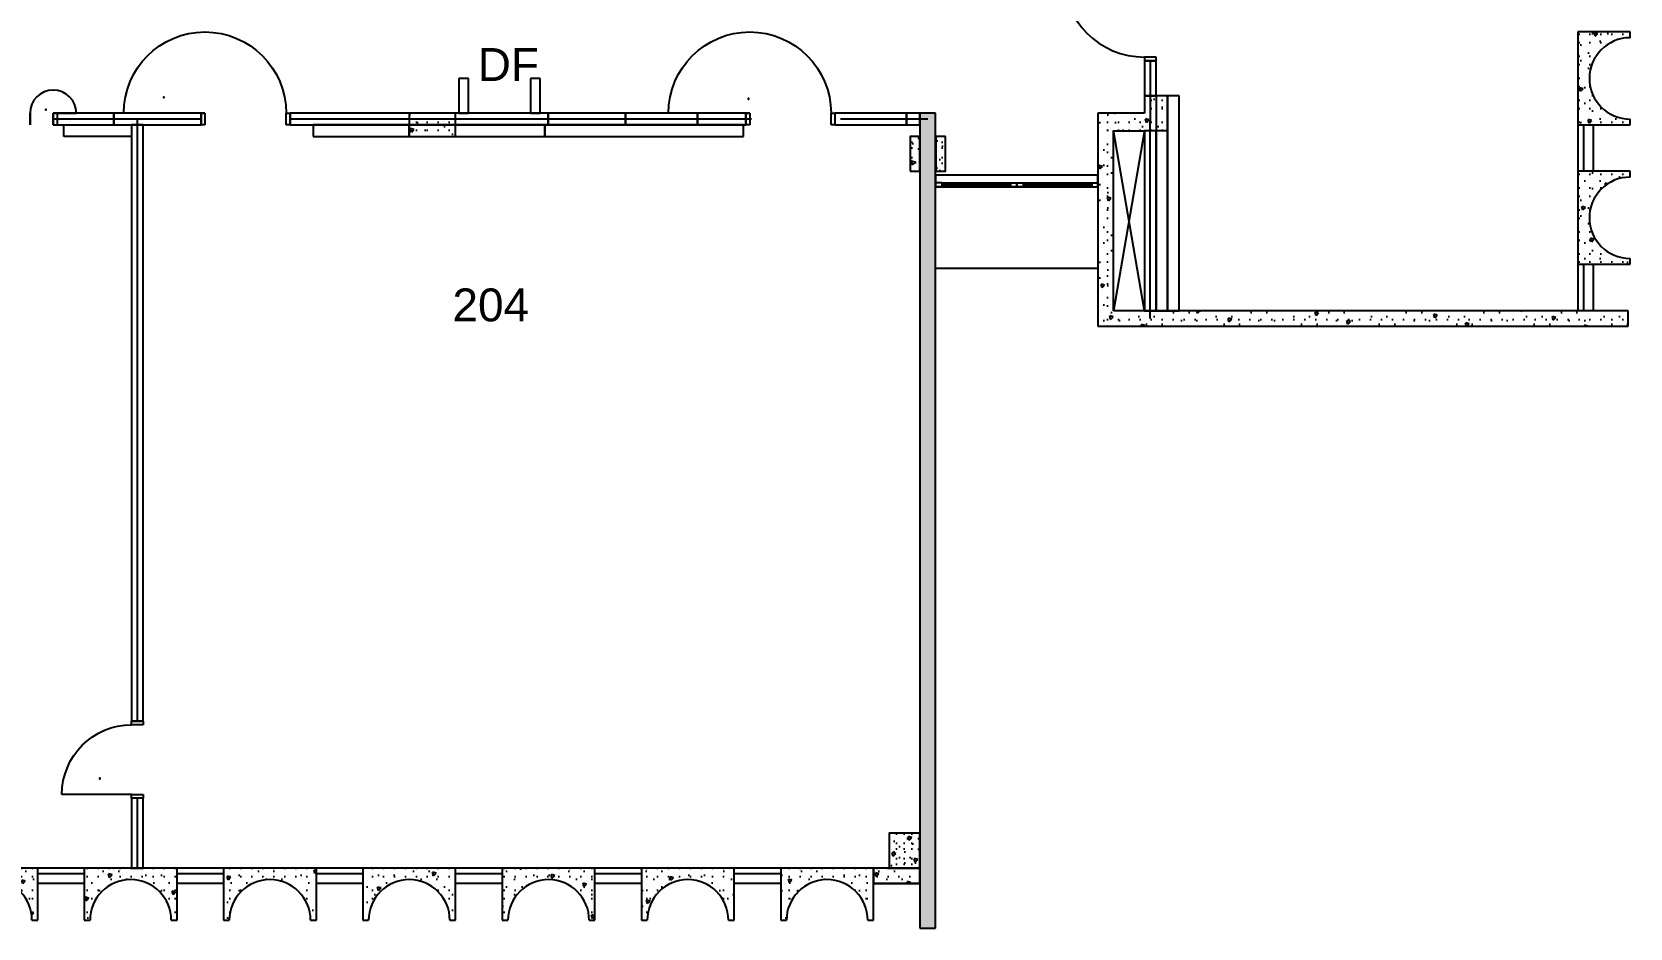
# Model space of a CAD drawing. Header units: inches. Extents: x -627 to 1777, y -408 to 1369.
# Drawn here: x 703 to 1529, y -408 to 55 of the extents above; entities that cross this region are included whole.
import ezdxf
from ezdxf.enums import TextEntityAlignment as Align

# ---------------------------------------------------------------- set-up
doc = ezdxf.new("R2010")
doc.units = ezdxf.units.IN
doc.header["$MEASUREMENT"] = 0
for name, color, linetype in [('A-DOOR', 4, 'Continuous'), ('A-FILL-PATT', 1, 'Continuous'), ('A-GLAZ', 3, 'Continuous'), ('A-PFLR-NOTE', 3, 'Continuous'), ('A-WALL', 5, 'Continuous'), ('A-WALL-JAMB', 6, 'Continuous'), ('ArchiCAD', 7, 'Continuous'), ('S-COLS', 6, 'Continuous'), ('Window-Door Markers', 7, 'Continuous')]:
    doc.layers.add(name, color=color, linetype=linetype)
doc.layers.get('Window-Door Markers').off()
doc.styles.add('Arial', font='arial.ttf')
doc.styles.add('GENERATED_STYLE_9', font='cour.ttf')
doc.linetypes.add('1 HR RATED', pattern='A,0,[2,BI-21.Shx,S=0.091429,R=0,X=0,Y=0],-14.4,0', length=14.4)
doc.linetypes.add('2 HR RATED', pattern='A,0,[1,BI-21.Shx,S=0.091429,R=0,X=0,Y=0],-14.4,0', length=14.4)
pattern_1 = [(45, (0, 0), (-20.8303, 20.8303), [1.84252, -15.16535]), (45, (-4.402, 16.428), (-20.8303, 20.8303), [1.84252, -15.16535]), (105, (0, 0), (28.45473, 7.6244), [1.84252, -15.16535]), (105, (12.026, 12.026), (28.45473, 7.6244), [1.84252, -15.16535]), (165, (1.303, 1.303), (7.6244, 28.45473), [1.84252, -15.16535]), (165, (13.33, 13.33), (7.6244, 28.45473), [1.84252, -15.16535]), (45, (-2.0044, 2.0044), (-4.008794, 4.008794), [0, -5.669291, 0, -8.503937]), (90, (-3e-16, 4.009), (-5.669291, 0), [0, -4.251969, 0, -7.086614])]
pattern_2 = [(45, (0, 0), (-14.4655, 14.4655), [1.9685, -9.84252]), (45, (-3.057, 11.409), (-14.4655, 14.4655), [1.9685, -9.84252]), (105, (0, 0), (19.76023, 5.29474), [1.9685, -9.84252]), (105, (8.352, 8.352), (19.76023, 5.29474), [1.9685, -9.84252]), (165, (1.392, 1.392), (5.29474, 19.76023), [1.9685, -9.84252]), (165, (9.744, 9.744), (5.29474, 19.76023), [1.9685, -9.84252]), (45, (-1.392, 1.392), (-2.783885, 2.783885), [0, -3.937008, 0, -5.905512]), (90, (-3e-16, 2.784), (-3.937008, 0), [0, -2.952756, 0, -4.92126])]

# ---------------------------------------------------------------- blocks, each defined once
blk = doc.blocks.new('D1 Metal_208')
at = {"color": 0, "linetype": 'ByBlock'}
for p, q in [((-6, 0), (-6, -6)), ((-6, -6), (-6, 0)), ((6, 0), (6, -6)), ((6, -6), (6, 0)), ((6, 0), (18, 0))]:
    blk.add_line(p, q, dxfattribs=at)
blk.add_arc((6, 0), 12, 0, 180, dxfattribs=at)
blk = doc.blocks.new('Door Marker_NCS_387')
at = {"layer": 'ArchiCAD', "color": 0, "linetype": 'Continuous'}
for start, end in [(0, 180), (180, 0)]:
    blk.add_arc((2.13, 1.83), 0.189, start, end, dxfattribs=at)
blk = doc.blocks.new('D1 Metal_378')
at = {"color": 0, "linetype": 'ByBlock'}
for p, q in [((-21, 0), (-22.97, 0)), ((-22.97, 0), (-22.97, -6)), ((-21, -6), (-21, 0)), ((22.97, 0), (21, 0)), ((21, 0), (21, -6)), ((21, 0), (63, 0)), ((22.97, -6), (22.97, 0)), ((-22.97, -6), (-21, -6)), ((21, -6), (22.97, -6))]:
    blk.add_line(p, q, dxfattribs=at)
blk.add_arc((21, 0), 42, 0, 180, dxfattribs=at)
blk = doc.blocks.new('Door Marker_NCS_1063')
at = {"layer": 'ArchiCAD', "color": 0, "linetype": 'Continuous'}
for start, end in [(0, 180), (180, 0)]:
    blk.add_arc((-21.66, 7.43), 0.189, start, end, dxfattribs=at)
at = {"layer": 'ArchiCAD', "color": 0, "style": 'GENERATED_STYLE_9'}
blk.add_attdef('', text='', height=0.18, dxfattribs=at).set_placement((0, 0), align=Align.TOP_LEFT)
blk = doc.blocks.new('D1 Metal_182')
at = {"color": 0, "linetype": 'ByBlock'}
for p, q in [((18, 0), (18, 36)), ((-18, 0), (-19.97, 0)), ((-19.97, 0), (-19.97, -6)), ((-18, -6), (-18, 0)), ((19.97, 0), (18, 0)), ((18, 0), (18, -6)), ((19.97, -6), (19.97, 0)), ((-19.97, -6), (-18, -6)), ((18, -6), (19.97, -6))]:
    blk.add_line(p, q, dxfattribs=at)
blk.add_arc((18, 0), 36, 90, 180, dxfattribs=at)
blk = doc.blocks.new('Door Marker_NCS_371')
at = {"layer": 'ArchiCAD', "color": 0, "linetype": 'Continuous'}
for start, end in [(0, 180), (180, 0)]:
    blk.add_arc((9.77, -22.41), 0.189, start, end, dxfattribs=at)
at = {"layer": 'ArchiCAD', "color": 0, "style": 'GENERATED_STYLE_9'}
blk.add_attdef('', text='', height=0.18, dxfattribs=at).set_placement((0, 0), align=Align.TOP_LEFT)
blk = doc.blocks.new('D1 Metal_312')
at = {"color": 0, "linetype": 'ByBlock'}
for p, q in [((-21, 0), (-22.97, 0)), ((-22.97, 0), (-22.97, -6)), ((-21, -6), (-21, 0)), ((22.97, 0), (21, 0)), ((21, 0), (21, -6)), ((21, 0), (63, 0)), ((22.97, -6), (22.97, 0)), ((-22.97, -6), (-21, -6)), ((21, -6), (22.97, -6))]:
    blk.add_line(p, q, dxfattribs=at)
blk.add_arc((21, 0), 42, 0, 180, dxfattribs=at)
blk = doc.blocks.new('Door Marker_NCS_295')
at = {"layer": 'ArchiCAD', "color": 0, "linetype": 'Continuous'}
for start, end in [(0, 180), (180, 0)]:
    blk.add_arc((42.26, -14.21), 0.189, start, end, dxfattribs=at)
at = {"layer": 'ArchiCAD', "color": 0, "style": 'GENERATED_STYLE_9'}
blk.add_attdef('', text='', height=0.18, dxfattribs=at).set_placement((0, 0), align=Align.TOP_LEFT)
blk = doc.blocks.new('D1 Metal_315')
at = {"color": 0, "linetype": 'ByBlock'}
for p, q in [((-21, 0), (-22.97, 0)), ((-22.97, 0), (-22.97, -6)), ((-21, -6), (-21, 0)), ((22.97, 0), (21, 0)), ((21, 0), (21, -6)), ((21, 0), (63, 0)), ((22.97, -6), (22.97, 0)), ((-22.97, -6), (-21, -6)), ((21, -6), (22.97, -6))]:
    blk.add_line(p, q, dxfattribs=at)
blk.add_arc((21, 0), 42, 0, 180, dxfattribs=at)

msp = doc.modelspace()

# ---------------------------------------------------------------- hatches: boundary and pattern name
at = {"layer": 'A-FILL-PATT'}
h = msp.add_hatch(dxfattribs=at)
h.set_pattern_fill('LIGHTWEIGHT_CONCRETE', color=256, style=0, pattern_type=2)
h.set_pattern_definition(pattern_1)
h.paths.add_polyline_path([(1501.75, 6.84), (1528.75, 6.84), (1528.75, 9.84, -1), (1528.75, 51.84), (1528.75, 54.84), (1501.75, 54.84)], flags=0)
h = msp.add_hatch(dxfattribs=at)
h.set_pattern_fill('LIGHTWEIGHT_CONCRETE', color=256, style=0, pattern_type=2)
h.set_pattern_definition(pattern_1)
h.paths.add_polyline_path([(1277.75, 21.88), (1277.75, 3.88), (1289.75, 3.88), (1289.75, 21.88)], flags=0)
h = msp.add_hatch(dxfattribs=at)
h.set_pattern_fill('LIGHTWEIGHT_CONCRETE', color=256, style=0, pattern_type=2)
h.set_pattern_definition(pattern_1)
h.paths.add_polyline_path([(897.75, 0.84), (921.75, 0.84), (921.75, 12.84), (897.75, 12.84)], flags=0)
h = msp.add_hatch(dxfattribs=at)
h.set_pattern_fill('LIGHTWEIGHT_CONCRETE', color=256, style=0, pattern_type=2)
h.set_pattern_definition(pattern_1)
h.paths.add_polyline_path([(1161.75, 12.84), (1161.75, -408.16), (1169.75, -408.16), (1169.75, 12.84)], flags=0)
h = msp.add_hatch(dxfattribs=at)
h.set_pattern_fill('LIGHTWEIGHT_CONCRETE', color=256, style=0, pattern_type=2)
h.set_pattern_definition(pattern_1)
h.paths.add_polyline_path([(1277.75, 12.84), (1253.75, 12.84), (1261.75, 3.84), (1277.75, 3.84)], flags=0)
h = msp.add_hatch(dxfattribs=at)
h.set_pattern_fill('LIGHTWEIGHT_CONCRETE', color=256, style=0, pattern_type=2)
h.set_pattern_definition(pattern_1)
h.paths.add_polyline_path([(1253.75, 12.84), (1253.75, -97.16), (1261.75, -89.16), (1261.75, 3.84)], flags=0)
h = msp.add_hatch(dxfattribs=at)
h.set_pattern_fill('STRUCTURAL_CONCRETE', color=256, style=0, pattern_type=2)
h.set_pattern_definition(pattern_2)
h.paths.add_polyline_path([(1156.75, -17.12), (1161.75, -17.12), (1161.75, 0.88), (1156.75, 0.88)], flags=0)
h = msp.add_hatch(dxfattribs=at)
h.set_pattern_fill('STRUCTURAL_CONCRETE', color=256, style=0, pattern_type=2)
h.set_pattern_definition(pattern_2)
h.paths.add_polyline_path([(1174.94, 0.88), (1169.94, 0.88), (1169.94, -17.12), (1174.94, -17.12)], flags=0)
h = msp.add_hatch(dxfattribs=at)
h.set_pattern_fill('LIGHTWEIGHT_CONCRETE', color=256, style=0, pattern_type=2)
h.set_pattern_definition(pattern_1)
h.paths.add_polyline_path([(1528.75, -62.16), (1528.75, -65.16), (1501.75, -65.16), (1501.75, -17.16), (1528.75, -17.16), (1528.75, -20.16, 1)], flags=0)
h = msp.add_hatch(dxfattribs=at)
h.set_pattern_fill('LIGHTWEIGHT_CONCRETE', color=256, style=0, pattern_type=2)
h.set_pattern_definition(pattern_1)
h.paths.add_polyline_path([(1253.75, -97.16), (1527.75, -97.16), (1527.75, -89.16), (1261.75, -89.16)], flags=0)
h = msp.add_hatch(dxfattribs=at)
h.set_pattern_fill('STRUCTURAL_CONCRETE', color=256, style=0, pattern_type=2)
h.set_pattern_definition(pattern_2)
h.paths.add_polyline_path([(1145.75, -377.16), (1161.75, -377.16), (1161.75, -359.16), (1145.75, -359.16)], flags=0)
h = msp.add_hatch(dxfattribs=at)
h.set_pattern_fill('LIGHTWEIGHT_CONCRETE', color=256, style=0, pattern_type=2)
h.set_pattern_definition(pattern_1)
h.paths.add_polyline_path([(660.75, -404.16), (657.75, -404.16), (657.75, -377.16), (705.75, -377.16), (705.75, -404.16), (702.75, -404.16, 1)], flags=0)
h = msp.add_hatch(dxfattribs=at)
h.set_pattern_fill('LIGHTWEIGHT_CONCRETE', color=256, style=0, pattern_type=2)
h.set_pattern_definition(pattern_1)
h.paths.add_polyline_path([(777.75, -377.16), (729.75, -377.16), (729.75, -404.16), (732.75, -404.16, -1), (774.75, -404.16), (777.75, -404.16)], flags=0)
h = msp.add_hatch(dxfattribs=at)
h.set_pattern_fill('LIGHTWEIGHT_CONCRETE', color=256, style=0, pattern_type=2)
h.set_pattern_definition(pattern_1)
h.paths.add_polyline_path([(849.75, -377.16), (801.75, -377.16), (801.75, -404.16), (804.75, -404.16, -1), (846.75, -404.16), (849.75, -404.16)], flags=0)
h = msp.add_hatch(dxfattribs=at)
h.set_pattern_fill('LIGHTWEIGHT_CONCRETE', color=256, style=0, pattern_type=2)
h.set_pattern_definition(pattern_1)
h.paths.add_polyline_path([(876.75, -404.16), (873.75, -404.16), (873.75, -377.16), (921.75, -377.16), (921.75, -404.16), (918.75, -404.16, 1)], flags=0)
h = msp.add_hatch(dxfattribs=at)
h.set_pattern_fill('LIGHTWEIGHT_CONCRETE', color=256, style=0, pattern_type=2)
h.set_pattern_definition(pattern_1)
h.paths.add_polyline_path([(993.75, -377.16), (945.75, -377.16), (945.75, -404.16), (948.75, -404.16, -1), (990.75, -404.16), (993.75, -404.16)], flags=0)
h = msp.add_hatch(dxfattribs=at)
h.set_pattern_fill('LIGHTWEIGHT_CONCRETE', color=256, style=0, pattern_type=2)
h.set_pattern_definition(pattern_1)
h.paths.add_polyline_path([(1020.75, -404.16), (1017.75, -404.16), (1017.75, -377.16), (1065.75, -377.16), (1065.75, -404.16), (1062.75, -404.16, 1)], flags=0)
h = msp.add_hatch(dxfattribs=at)
h.set_pattern_fill('LIGHTWEIGHT_CONCRETE', color=256, style=0, pattern_type=2)
h.set_pattern_definition(pattern_1)
h.paths.add_polyline_path([(1137.75, -377.16), (1089.75, -377.16), (1089.75, -404.16), (1092.75, -404.16, -1), (1134.75, -404.16), (1137.75, -404.16)], flags=0)
h = msp.add_hatch(dxfattribs=at)
h.set_pattern_fill('LIGHTWEIGHT_CONCRETE', color=256, style=0, pattern_type=2)
h.set_pattern_definition(pattern_1)
h.paths.add_polyline_path([(1137.75, -385.16), (1161.75, -385.16), (1161.75, -377.16), (1137.75, -377.16)], flags=0)

# ---------------------------------------------------------------- linework, layer by layer
at = {"linetype": 'Continuous'}
msp.add_line((1169.75, -25.16), (1169.75, -23.16), dxfattribs=at)
at = {"layer": 'A-FILL-PATT', "linetype": '1 HR RATED'}
for p, q in [((1280.75, 39.91), (1280.75, 8.84)), ((713.75, 9.88), (790.19, 9.88)), ((757.22, -301.19), (757.22, 9.84)), ((836.13, 9.88), (1074.68, 9.88)), ((1120.62, 9.88), (1165.75, 9.88)), ((757.22, -377.16), (757.22, -341.12))]:
    msp.add_line(p, q, dxfattribs=at)
at = {"layer": 'A-FILL-PATT', "linetype": '2 HR RATED'}
msp.add_line((1280.75, -93.16), (1280.75, 8.84), dxfattribs=at)
at = {"layer": 'A-GLAZ', "linetype": 'Continuous'}
for p, q in [((1501.75, 6.84), (1501.75, -17.16)), ((1504.75, 6.84), (1504.75, -17.16)), ((1509.75, 6.84), (1509.75, -17.16)), ((1173, -23.16), (1208.5, -23.16)), ((1173, -24.16), (1208.5, -24.16)), ((1215, -23.16), (1250.5, -23.16)), ((1215, -24.16), (1250.5, -24.16)), ((1208.5, -25.16), (1173, -25.16)), ((1250.5, -25.16), (1215, -25.16)), ((1501.75, -65.16), (1501.75, -89.16)), ((1504.75, -65.16), (1504.75, -89.16)), ((1509.75, -65.16), (1509.75, -89.16)), ((729.75, -377.16), (705.75, -377.16)), ((801.75, -377.16), (777.75, -377.16)), ((873.75, -377.16), (849.75, -377.16)), ((945.75, -377.16), (921.75, -377.16)), ((1017.75, -377.16), (993.75, -377.16)), ((1089.75, -377.16), (1065.75, -377.16)), ((729.75, -380.16), (705.75, -380.16)), ((729.75, -385.16), (705.75, -385.16)), ((801.75, -380.16), (777.75, -380.16)), ((801.75, -385.16), (777.75, -385.16)), ((873.75, -380.16), (849.75, -380.16)), ((873.75, -385.16), (849.75, -385.16)), ((945.75, -380.16), (921.75, -380.16)), ((945.75, -385.16), (921.75, -385.16)), ((1017.75, -380.16), (993.75, -380.16)), ((1017.75, -385.16), (993.75, -385.16)), ((1089.75, -380.16), (1065.75, -380.16)), ((1089.75, -385.16), (1065.75, -385.16))]:
    msp.add_line(p, q, dxfattribs=at)
at = {"layer": 'A-WALL', "linetype": 'Continuous'}
for p, q in [((1528.75, 54.84), (1501.75, 54.84)), ((1501.75, 54.84), (1501.75, 6.84)), ((1528.75, 51.84), (1528.75, 54.84)), ((1277.75, 39.91), (1283.75, 39.91)), ((1283.75, 39.91), (1277.75, 39.91)), ((1277.75, 39.91), (1277.75, 21.88)), ((1283.75, 21.88), (1283.75, 39.91)), ((923.38, 30.84), (923.38, 12.84)), ((928.38, 30.84), (923.38, 30.84)), ((928.38, 12.84), (928.38, 30.84)), ((960.38, 30.84), (960.38, 12.84)), ((965.38, 30.84), (960.38, 30.84)), ((965.38, 12.84), (965.38, 30.84)), ((1277.75, 21.88), (1283.75, 21.88)), ((1277.75, 21.88), (1277.75, 12.84)), ((1289.75, 21.88), (1277.75, 21.88)), ((1283.75, 21.88), (1283.75, -89.16)), ((1289.75, 21.88), (1283.75, 21.88)), ((1295.75, 21.88), (1289.75, 21.88)), ((1289.75, 21.88), (1289.75, -89.16)), ((1289.75, 3.88), (1289.75, 21.88)), ((1289.75, -89.16), (1289.75, 21.88)), ((1295.75, -89.16), (1295.75, 21.88)), ((713.75, 12.84), (713.75, 6.84)), ((745.05, 12.84), (713.75, 12.84)), ((745.05, 6.84), (745.05, 12.84)), ((790.19, 12.84), (745.05, 12.84)), ((745.05, 12.84), (745.05, 6.84)), ((790.19, 12.84), (790.19, 6.84)), ((790.19, 6.84), (790.19, 12.84)), ((836.13, 6.84), (836.13, 12.84)), ((969.48, 12.84), (836.13, 12.84)), ((836.13, 12.84), (836.13, 6.84)), ((923.38, 12.84), (928.38, 12.84)), ((960.38, 12.84), (965.38, 12.84)), ((1009.48, 12.84), (969.48, 12.84)), ((969.48, 12.84), (969.48, 6.84)), ((969.48, 6.84), (969.48, 12.84)), ((1009.48, 6.84), (1009.48, 12.84)), ((1046.75, 12.84), (1009.48, 12.84)), ((1009.48, 12.84), (1009.48, 6.84)), ((1071.8, 12.84), (1046.75, 12.84)), ((1046.75, 12.84), (1046.75, 6.84)), ((1046.75, 6.84), (1046.75, 12.84)), ((1071.8, 12.84), (1071.8, 6.84)), ((1117.74, 12.84), (1117.74, 6.84)), ((1154.75, 12.84), (1117.74, 12.84)), ((1154.75, 6.84), (1154.75, 12.84)), ((1161.75, 12.84), (1154.75, 12.84)), ((1154.75, 12.84), (1154.75, 6.84)), ((1161.75, 12.84), (1161.75, -408.16)), ((1169.75, 12.84), (1161.75, 12.84)), ((1161.75, 6.84), (1161.75, 12.84)), ((1169.75, -408.16), (1169.75, 12.84)), ((1277.75, 12.84), (1253.75, 12.84)), ((1253.75, 12.84), (1253.75, -97.16)), ((1528.75, 6.84), (1528.75, 9.84)), ((713.75, 6.84), (745.05, 6.84)), ((719.26, 0.84), (719.26, 6.84)), ((754.22, 0.84), (719.26, 0.84)), ((745.05, 6.84), (790.19, 6.84)), ((754.22, 6.84), (754.22, -301.19)), ((760.22, 6.84), (754.22, 6.84)), ((760.22, -301.19), (760.22, 6.84)), ((836.13, 6.84), (969.48, 6.84)), ((897.75, 6.84), (848.16, 6.84)), ((848.16, 6.84), (848.16, 0.84)), ((848.16, 0.84), (897.75, 0.84)), ((897.75, 0.84), (897.75, 6.84)), ((967.79, 6.84), (897.75, 6.84)), ((897.75, 6.84), (897.75, 0.84)), ((897.75, 0.84), (967.79, 0.84)), ((1070.55, 6.84), (967.79, 6.84)), ((967.79, 6.84), (967.79, 0.84)), ((967.79, 0.84), (967.79, 6.84)), ((967.79, 0.84), (1070.55, 0.84)), ((969.48, 6.84), (1009.48, 6.84)), ((1009.48, 6.84), (1046.75, 6.84)), ((1046.75, 6.84), (1071.8, 6.84)), ((1070.55, 0.84), (1070.55, 6.84)), ((1117.74, 6.84), (1154.75, 6.84)), ((1154.75, 6.84), (1161.75, 6.84)), ((1277.75, -89.16), (1261.75, 3.88)), ((1277.73, 3.88), (1261.75, -89.16)), ((1261.75, 3.84), (1277.75, 3.84)), ((1261.75, -89.16), (1261.75, 3.84)), ((1277.75, 3.88), (1289.75, 3.88)), ((1277.75, 3.84), (1277.75, -89.16)), ((1283.75, 3.84), (1277.75, 3.84)), ((1283.75, -89.16), (1283.75, 3.84)), ((1501.75, 6.84), (1528.75, 6.84)), ((1169.75, -19.16), (1169.75, -25.16)), ((1211.75, -19.16), (1169.75, -19.16)), ((1253.75, -19.16), (1211.75, -19.16)), ((1253.75, -25.16), (1253.75, -19.16)), ((1528.75, -17.16), (1501.75, -17.16)), ((1501.75, -17.16), (1501.75, -65.16)), ((1528.75, -20.16), (1528.75, -17.16)), ((1169.75, -25.16), (1211.75, -25.16)), ((1211.75, -25.16), (1253.75, -25.16)), ((1501.75, -65.16), (1528.75, -65.16)), ((1528.75, -65.16), (1528.75, -62.16)), ((1169.75, -67.16), (1253.75, -67.16)), ((1527.75, -89.16), (1261.75, -89.16)), ((1277.75, -89.16), (1283.75, -89.16)), ((1283.75, -89.16), (1289.75, -89.16)), ((1289.75, -89.16), (1295.75, -89.16)), ((1527.75, -97.16), (1527.75, -89.16)), ((1253.75, -97.16), (1527.75, -97.16)), ((760.22, -301.19), (754.22, -301.19)), ((760.22, -341.12), (754.22, -341.12)), ((754.22, -341.12), (754.22, -377.16)), ((760.22, -377.16), (760.22, -341.12)), ((705.75, -377.16), (657.75, -377.16)), ((705.75, -404.16), (705.75, -377.16)), ((777.75, -377.16), (729.75, -377.16)), ((729.75, -377.16), (729.75, -404.16)), ((754.22, -377.16), (760.22, -377.16)), ((777.75, -404.16), (777.75, -377.16)), ((849.75, -377.16), (801.75, -377.16)), ((801.75, -377.16), (801.75, -404.16)), ((849.75, -404.16), (849.75, -377.16)), ((921.75, -377.16), (873.75, -377.16)), ((873.75, -377.16), (873.75, -404.16)), ((921.75, -404.16), (921.75, -377.16)), ((993.75, -377.16), (945.75, -377.16)), ((945.75, -377.16), (945.75, -404.16)), ((993.75, -404.16), (993.75, -377.16)), ((1065.75, -377.16), (1017.75, -377.16)), ((1017.75, -377.16), (1017.75, -404.16)), ((1065.75, -404.16), (1065.75, -377.16)), ((1137.75, -377.16), (1089.75, -377.16)), ((1089.75, -377.16), (1089.75, -404.16)), ((1161.75, -377.16), (1137.75, -377.16)), ((1137.75, -377.16), (1137.75, -385.16)), ((1137.75, -404.16), (1137.75, -377.16)), ((1161.75, -377.16), (1137.75, -377.16)), ((1161.75, -385.16), (1161.75, -377.16)), ((1137.75, -385.16), (1161.75, -385.16)), ((1161.75, -385.16), (1137.75, -385.16)), ((702.75, -404.16), (705.75, -404.16)), ((729.75, -404.16), (732.75, -404.16)), ((774.75, -404.16), (777.75, -404.16)), ((801.75, -404.16), (804.75, -404.16)), ((846.75, -404.16), (849.75, -404.16)), ((873.75, -404.16), (876.75, -404.16)), ((918.75, -404.16), (921.75, -404.16)), ((945.75, -404.16), (948.75, -404.16)), ((990.75, -404.16), (993.75, -404.16)), ((1017.75, -404.16), (1020.75, -404.16)), ((1062.75, -404.16), (1065.75, -404.16)), ((1089.75, -404.16), (1092.75, -404.16)), ((1134.75, -404.16), (1137.75, -404.16)), ((1161.75, -408.16), (1169.75, -408.16))]:
    msp.add_line(p, q, dxfattribs=at)
at = {"layer": 'A-WALL', "linetype": '2 HR RATED'}
msp.add_line((715.75, 12.84), (715.75, 6.84), dxfattribs=at)
at = {"layer": 'A-WALL', "linetype": 'Continuous'}
msp.add_lwpolyline([(1145.75, -377.16), (1161.75, -377.16), (1161.75, -359.16), (1145.75, -359.16)], close=True, dxfattribs=at)
for centre, start, end in [((1528.75, 30.84), 90, 270), ((1528.75, -41.16), 90, 270), ((681.75, -404.16), 0, 180), ((753.75, -404.16), 0, 180), ((825.75, -404.16), 0, 180), ((897.75, -404.16), 0, 180), ((969.75, -404.16), 0, 180), ((1041.75, -404.16), 0, 180), ((1113.75, -404.16), 0, 180)]:
    msp.add_arc(centre, 21, start, end, dxfattribs=at)
at = {"layer": 'A-WALL'}
for p in [(1289.75, 21.88), (745.05, -377.16)]:
    msp.add_point(p, dxfattribs=at)
at = {"layer": 'A-WALL-JAMB'}
for p, q in [((1173, -23.16), (1169.75, -23.16)), ((1208.5, -23.16), (1211.75, -23.16)), ((1211.75, -23.16), (1215, -23.16)), ((1250.5, -23.16), (1253.75, -23.16)), ((1173, -25.16), (1169.75, -25.16)), ((1211.75, -25.16), (1208.5, -25.16)), ((1215, -25.16), (1211.75, -25.16)), ((1250.5, -25.16), (1253.75, -25.16))]:
    msp.add_line(p, q, dxfattribs=at)
at = {"layer": 'A-WALL-JAMB', "linetype": 'Continuous'}
for p, q in [((1173, -23.16), (1173, -25.16)), ((1208.5, -23.16), (1208.5, -25.16)), ((1211.75, -25.16), (1211.75, -23.16)), ((1211.75, -23.16), (1211.75, -25.16)), ((1215, -23.16), (1215, -25.16)), ((1250.5, -23.16), (1250.5, -25.16)), ((1253.75, -23.16), (1253.75, -25.16))]:
    msp.add_line(p, q, dxfattribs=at)
at = {"layer": 'S-COLS', "linetype": 'Continuous'}
for points in [[(897.75, 0.84), (921.75, 0.84), (921.75, 12.84), (897.75, 12.84)], [(1156.75, -17.12), (1161.75, -17.12), (1161.75, 0.88), (1156.75, 0.88)], [(1174.94, 0.88), (1169.94, 0.88), (1169.94, -17.12), (1174.94, -17.12)]]:
    msp.add_lwpolyline(points, close=True, dxfattribs=at)

# ---------------------------------------------------------------- block references
at = {"layer": 'A-DOOR', "linetype": 'Continuous', "rotation": 90}
msp.add_blockref('D1 Metal_315', (1277.75, 62.88), dxfattribs=at)
at = {"layer": 'A-DOOR', "linetype": 'Continuous', "xscale": -1}
for name, p in [('D1 Metal_312', (813.16, 12.84)), ('D1 Metal_378', (1094.77, 12.84))]:
    msp.add_blockref(name, p, dxfattribs=at)
at = {"layer": 'A-DOOR', "linetype": 'Continuous'}
msp.add_blockref('D1 Metal_208', (707.75, 12.84), dxfattribs=at)
at = {"layer": 'A-DOOR', "linetype": 'Continuous', "xscale": -1, "rotation": 89.99999999999999}
msp.add_blockref('D1 Metal_182', (754.22, -321.16), dxfattribs=at)
at = {"layer": 'Window-Door Markers'}
for name, p, rotation in [('Door Marker_NCS_295', (813.16, 6.84), 180), ('Door Marker_NCS_371', (760.22, -321.16), 270)]:
    msp.add_blockref(name, p, dxfattribs=dict(at, rotation=rotation))
for name, p in [('Door Marker_NCS_1063', (1094.77, 12.84)), ('Door Marker_NCS_387', (707.75, 12.84))]:
    msp.add_blockref(name, p, dxfattribs=at)

# ---------------------------------------------------------------- texts
at = {"layer": 'A-PFLR-NOTE', "insert": (933.17, 46.53), "char_height": 17, "attachment_point": 1, "style": 'Arial'}
msp.add_mtext('\\A1;{\\fArial|b0|i0|c0|p34;DF}', dxfattribs=at)
at = {"layer": 'A-PFLR-NOTE', "insert": (939.9, -86.31), "char_height": 17, "attachment_point": 5, "line_spacing_factor": 0.919252, "style": 'Arial'}
msp.add_mtext('204', dxfattribs=at)

doc.saveas('drawing.dxf')
